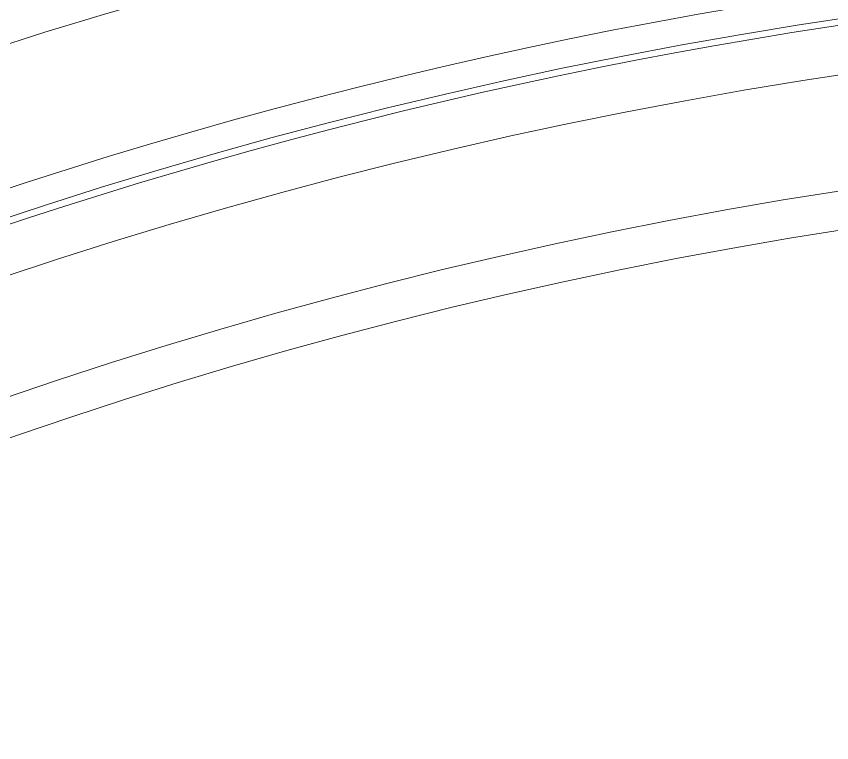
# Model space of a CAD drawing. Extents: x 6534 to 7663, y 0 to 827.
# Drawn here: x 7083.89 to 7094, y 581.47 to 590.47 of the extents above; entities that cross this region are included whole.
import ezdxf

# ---------------------------------------------------------------- set-up
doc = ezdxf.new("R2010")
doc.units = 0
doc.header["$LTSCALE"] = 30
doc.header["$MEASUREMENT"] = 0
doc.layers.add('1', color=7, linetype='CONTINUOUS')

msp = doc.modelspace()

# ---------------------------------------------------------------- linework, layer by layer
at = {"layer": '1', "color": 7, "linetype": 'Continuous', "lineweight": 18}
for centre, major_axis, ratio, start_param, end_param in [((7103.394459073822, 533.9208478015898), (62.57703589943, 0), 0.9614659969169174, 0, 3.141593206870928), ((7103.394459073841, 533.3074807273692), (-60.5, 3.704556567420745e-15), 0.961465996916715, 4.724169612243257, 7.004196626651515), ((7103.394459073841, 533.4449426646229), (60, 0), 0.9614659969167146, 1.582576958653465, 4.712388980385212), ((7103.394459073841, 533.4449426646229), (-59.925, 3.669347971945257e-15), 0.961465996916715, 4.712388980381598, 7.853981633974484)]:
    msp.add_ellipse(centre, major_axis=major_axis, ratio=ratio, start_param=start_param, end_param=end_param, dxfattribs=at)
at = {"layer": '1', "color": 7, "linetype": 'Continuous', "lineweight": 13}
for centre, major_axis, ratio, start_param, end_param in [((7103.394459073841, 533.6013644797072), (61.96284250743, 0), 0.9614659969167147, 1.570796326794897, 3.141592647523717), ((7103.394459073841, 533.3074807273701), (59.42499999999999, 0), 0.9614659969167147, 1.570796326794897, 4.701939975486441), ((7103.394459073841, 533.3074807273701), (57.94795379563, 0), 0.9614659969167149, 1.57918664313506, 4.71238898038469), ((7103.394459073841, 533.3518733314663), (57.40309474942, 0), 0.961465996916715, 1.579486275231988, 4.71238898038469)]:
    msp.add_ellipse(centre, major_axis=major_axis, ratio=ratio, start_param=start_param, end_param=end_param, dxfattribs=at)
at = {"layer": '1', "color": 7, "linetype": 'Continuous', "lineweight": 18}
msp.add_open_spline([(7040.495335583485, 539.0743954198838), (7040.495375012621, 540.309430454327), (7040.534796826194, 541.5291684444405), (7040.686484201206, 543.9334229945171), (7040.798743865589, 545.1180097375191), (7041.090070420118, 547.4485429585166), (7041.269138391587, 548.5944749603523), (7041.688030480564, 550.8446601210444), (7041.92785819816, 551.9489164474094), (7042.462257589615, 554.1133232350858), (7042.756832091029, 555.1734740508969), (7043.394802916262, 557.2477842420617), (7043.738198948302, 558.2619449232602), (7044.468017032275, 560.2428928300337), (7044.854436149557, 561.2096823939096), (7045.664681619643, 563.0950047734973), (7046.088504226211, 564.013545330567), (7046.968144339496, 565.802033941552), (7047.42395665303, 566.6719828571554), (7048.362356762838, 568.3632709763847), (7048.844941778659, 569.1846128408574), (7049.831911688843, 570.7790216661501), (7050.336296433697, 571.5520898611239), (7051.362140086173, 573.0505844892932), (7051.883602071682, 573.7760104967151), (7052.939138273059, 575.180118913202), (7053.473216793484, 575.858799805736), (7054.549796562025, 577.170545816813), (7055.092300860035, 577.8036104396774), (7056.181815033537, 579.0254451074811), (7056.728823316695, 579.6142161231642), (7057.549980359592, 580.4652658228574), (7057.960722739201, 580.882766774042), (7058.439644645401, 581.3560724523231), (7058.678968390118, 581.5893143717644), (7058.798587553228, 581.7050868430683), (7058.858385415593, 581.762761489636), (7058.8882812873, 581.7915459824476), (7058.90322844211, 581.805925029596), (7058.910701822235, 581.8131112544011), (7058.914438462725, 581.8167035422425), (7058.916306770544, 581.8184994800408), (7058.917240921344, 581.8193973974112), (7058.917707995965, 581.8198463432145), (7058.917908170636, 581.8200387457987), (7058.91804162038, 581.8201670135745), (7058.918085154385, 581.8202088570283), (7060.391353624219, 583.2362562935996), (7061.935578980003, 584.579582447865), (7065.149731560021, 587.1093747791838), (7066.819638995216, 588.295825456878), (7070.267654048701, 590.5017266190671), (7072.045753489288, 591.5211722196932), (7075.691867594142, 593.3845618922883), (7077.559857124787, 594.2284906248278), (7081.366919940774, 595.7340607277933), (7083.306026174405, 596.3957117632513), (7087.236181198474, 597.5323435133882), (7089.227212620797, 598.0073103628883), (7093.241699393961, 598.7678179924224), (7095.265149276751, 599.0533504100717), (7099.32495960107, 599.4339423720653), (7101.361314811398, 599.5289927203166), (7103.394459970206, 599.5291235079126)], degree=3, knots=[0, 0, 0, 0, 0.03125000000024419, 0.03125000000024419, 0.06250000000048839, 0.06250000000048839, 0.09375000000073258, 0.09375000000073258, 0.1250000000009767, 0.1250000000009767, 0.1562500000012209, 0.1562500000012209, 0.1875000000014651, 0.1875000000014651, 0.2187500000017093, 0.2187500000017093, 0.2500000000019535, 0.2500000000019535, 0.2812500000021977, 0.2812500000021977, 0.3125000000024419, 0.3125000000024419, 0.3437500000026861, 0.3437500000026861, 0.3750000000029302, 0.3750000000029302, 0.4062500000031744, 0.4062500000031744, 0.4375000000034186, 0.4375000000034186, 0.4687500000036628, 0.4687500000036628, 0.4843750000037849, 0.4921875000038459, 0.4960937500038763, 0.4980468750038917, 0.4990234375038993, 0.4995117187539029, 0.4997558593789049, 0.4998779296914058, 0.499938964847656, 0.4999694824257812, 0.4999847412148437, 0.4999923706093749, 0.4999961853066406, 0.4999961853066406, 0.5000000000039063, 0.5000000000039063, 0.562500000003418, 0.562500000003418, 0.6250000000029298, 0.6250000000029298, 0.6875000000024415, 0.6875000000024415, 0.7500000000019531, 0.7500000000019531, 0.8125000000014648, 0.8125000000014648, 0.8750000000009766, 0.8750000000009766, 0.9375000000004883, 0.9375000000004883, 1, 1, 1, 1], dxfattribs=at)

doc.saveas('drawing.dxf')
